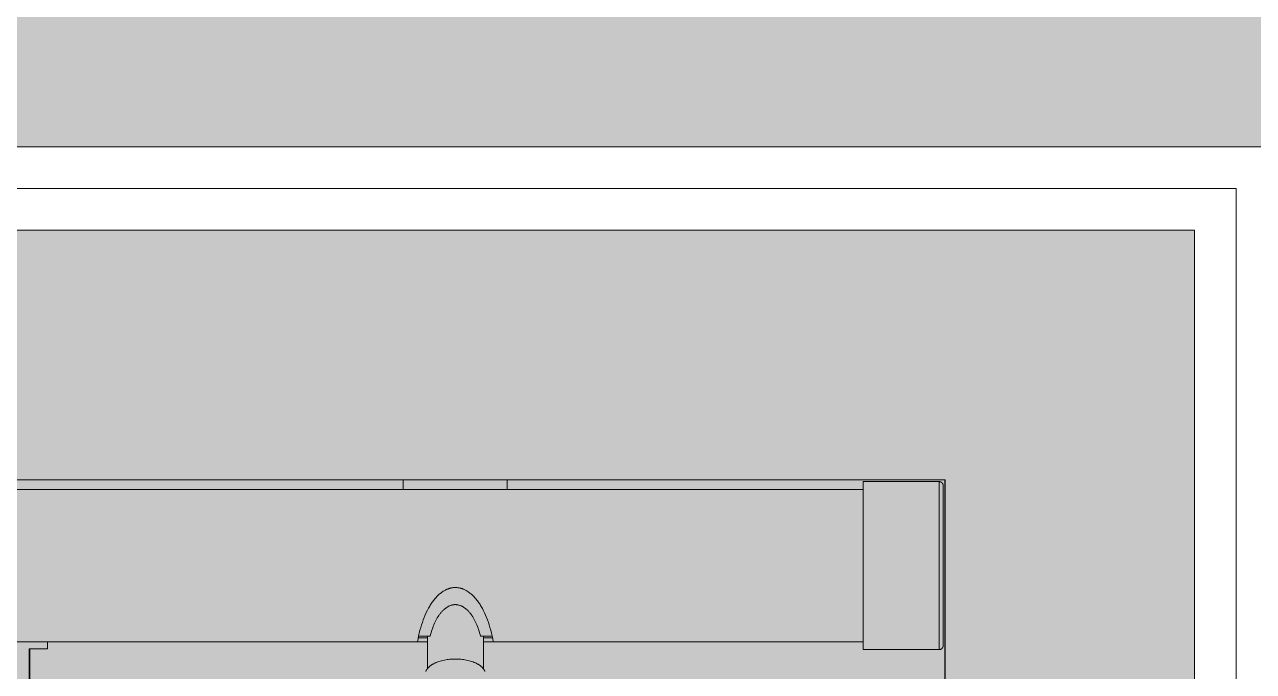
# Model space of a CAD drawing. Header units: millimetres. Extents: x 126 to 12547, y 1644 to 26714.
# Drawn here: x 1104.1 to 1251.8, y 26060.8 to 26138.5 of the extents above; entities that cross this region are included whole.
import ezdxf

# ---------------------------------------------------------------- set-up
doc = ezdxf.new("R2010")
doc.units = ezdxf.units.MM
doc.linetypes.add('CONTINUA', pattern=[0])
doc.layers.add('cono piramide', color=4, linetype='Continuous')
for name, color, linetype, lineweight in [('F_ARREDI_pareti', 1, 'Continuous', 0), ('F_CARROZZERIA esterna', 9, 'Continuous', 5), ('F_INFISSI', 4, 'Continuous', 5), ('F_MINERAL WALL', 6, 'Continuous', 5), ('F_Tendaggio', 252, 'Continuous', 5), ('F_VETRO', 140, 'Continuous', 5)]:
    doc.layers.add(name, color=color, linetype=linetype, lineweight=lineweight)

# ---------------------------------------------------------------- blocks, each defined once
blk = doc.blocks.new('TENDAGGIO_infisso piccolo_prospetto_fronte')
at = {"layer": 'F_Tendaggio'}
for points in [[(734723.02, 514180.12), (734413.01, 514180.12)], [(734793.78, 514180.12), (734723.02, 514180.12)], [(734738.5, 514181.28), (734751, 514181.28)], [(734738.5, 514181.28), (734738.5, 514180.12)], [(734751, 514181.28), (734751, 514180.12)], [(734802.89, 514181.09), (734793.78, 514181.09)], [(734793.78, 514180.36), (734793.78, 514181.09)], [(734793.78, 514160.9), (734793.78, 514180.36)], [(734803.4, 514180.58), (734803.4, 514180.59), (734803.4, 514180.6), (734803.4, 514180.61), (734803.39, 514180.62), (734803.39, 514180.63), (734803.39, 514180.65), (734803.39, 514180.66), (734803.39, 514180.67), (734803.39, 514180.68), (734803.38, 514180.69), (734803.38, 514180.7), (734803.38, 514180.72), (734803.37, 514180.73), (734803.37, 514180.74), (734803.36, 514180.75), (734803.36, 514180.76), (734803.36, 514180.78), (734803.35, 514180.79), (734803.34, 514180.8), (734803.34, 514180.81), (734803.33, 514180.82), (734803.33, 514180.83), (734803.32, 514180.84), (734803.31, 514180.86), (734803.31, 514180.87), (734803.3, 514180.88), (734803.29, 514180.89), (734803.28, 514180.9), (734803.27, 514180.91), (734803.26, 514180.92), (734803.26, 514180.93), (734803.25, 514180.94), (734803.24, 514180.95), (734803.23, 514180.95), (734803.22, 514180.96), (734803.21, 514180.97), (734803.2, 514180.98), (734803.19, 514180.99), (734803.18, 514181), (734803.17, 514181), (734803.15, 514181.01), (734803.14, 514181.02), (734803.13, 514181.02), (734803.12, 514181.03), (734803.11, 514181.03), (734803.1, 514181.04), (734803.09, 514181.05), (734803.07, 514181.05), (734803.06, 514181.05), (734803.05, 514181.06), (734803.04, 514181.06), (734803.03, 514181.07), (734803.01, 514181.07), (734803, 514181.07), (734802.99, 514181.08), (734802.98, 514181.08), (734802.97, 514181.08), (734802.96, 514181.08), (734802.94, 514181.08), (734802.93, 514181.08), (734802.92, 514181.08), (734802.91, 514181.09), (734802.9, 514181.09), (734802.89, 514181.09)], [(734802.89, 514181.09), (734802.89, 514180.36)], [(734802.89, 514180.36), (734802.89, 514160.9)], [(734803.4, 514180.58), (734803.4, 514180.58), (734803.4, 514180.36)], [(734803.4, 514180.36), (734803.4, 514161.41)], [(734749.3, 514161.86), (734749.24, 514162.21), (734749.17, 514162.55), (734749.09, 514162.9), (734749, 514163.24), (734748.91, 514163.56), (734748.82, 514163.87), (734748.72, 514164.18), (734748.61, 514164.49), (734748.5, 514164.77), (734748.39, 514165.04), (734748.27, 514165.31), (734748.14, 514165.58), (734748, 514165.83), (734747.87, 514166.07), (734747.79, 514166.19), (734747.72, 514166.31), (734747.64, 514166.43), (734747.56, 514166.54), (734747.49, 514166.65), (734747.42, 514166.75), (734747.34, 514166.85), (734747.26, 514166.95), (734747.18, 514167.04), (734747.1, 514167.14), (734747.01, 514167.23), (734746.93, 514167.32), (734746.85, 514167.4), (734746.77, 514167.48), (734746.68, 514167.55), (734746.6, 514167.62), (734746.51, 514167.69), (734746.43, 514167.76), (734746.34, 514167.82), (734746.25, 514167.89), (734746.16, 514167.94), (734746.07, 514167.99), (734745.98, 514168.04), (734745.89, 514168.09), (734745.8, 514168.13), (734745.75, 514168.15), (734745.7, 514168.17), (734745.66, 514168.19), (734745.61, 514168.21), (734745.56, 514168.23), (734745.51, 514168.24), (734745.46, 514168.26), (734745.42, 514168.27), (734745.37, 514168.28), (734745.33, 514168.29), (734745.28, 514168.3), (734745.23, 514168.31), (734745.18, 514168.32), (734745.14, 514168.33), (734745.09, 514168.34), (734745.04, 514168.34), (734744.99, 514168.35), (734744.95, 514168.35), (734744.9, 514168.36), (734744.85, 514168.36), (734744.8, 514168.36), (734744.75, 514168.36), (734744.71, 514168.36), (734744.66, 514168.36), (734744.62, 514168.36), (734744.57, 514168.35), (734744.52, 514168.35), (734744.48, 514168.35), (734744.43, 514168.34), (734744.38, 514168.33), (734744.34, 514168.33), (734744.29, 514168.32), (734744.25, 514168.31), (734744.2, 514168.3), (734744.16, 514168.29), (734744.11, 514168.28), (734744.07, 514168.26), (734744.02, 514168.25), (734743.98, 514168.23), (734743.93, 514168.22), (734743.88, 514168.2), (734743.84, 514168.18), (734743.74, 514168.15), (734743.65, 514168.11), (734743.56, 514168.06), (734743.48, 514168.02), (734743.39, 514167.97), (734743.3, 514167.91), (734743.21, 514167.85), (734743.12, 514167.79), (734743.03, 514167.72), (734742.95, 514167.66), (734742.86, 514167.59), (734742.78, 514167.51), (734742.7, 514167.44), (734742.62, 514167.36), (734742.53, 514167.27), (734742.44, 514167.18), (734742.36, 514167.08), (734742.28, 514166.99), (734742.2, 514166.89), (734742.12, 514166.79), (734742.05, 514166.69), (734741.97, 514166.59), (734741.89, 514166.47), (734741.82, 514166.36), (734741.74, 514166.24), (734741.67, 514166.12), (734741.53, 514165.87), (734741.4, 514165.63), (734741.26, 514165.35), (734741.13, 514165.07), (734741.01, 514164.78), (734740.9, 514164.49), (734740.79, 514164.18), (734740.69, 514163.87), (734740.59, 514163.56), (734740.5, 514163.25), (734740.42, 514162.9), (734740.34, 514162.56), (734740.27, 514162.21), (734740.21, 514161.86)], [(734747.78, 514162.53), (734747.73, 514162.73), (734747.67, 514162.92), (734747.62, 514163.12), (734747.55, 514163.31), (734747.49, 514163.5), (734747.42, 514163.69), (734747.34, 514163.88), (734747.26, 514164.06), (734747.19, 514164.22), (734747.11, 514164.38), (734747.03, 514164.54), (734746.94, 514164.7), (734746.85, 514164.85), (734746.75, 514165), (734746.7, 514165.07), (734746.65, 514165.14), (734746.6, 514165.21), (734746.54, 514165.28), (734746.49, 514165.34), (734746.44, 514165.4), (734746.39, 514165.46), (734746.34, 514165.51), (734746.29, 514165.57), (734746.23, 514165.62), (734746.18, 514165.68), (734746.12, 514165.73), (734746.07, 514165.77), (734746.02, 514165.82), (734745.96, 514165.86), (734745.91, 514165.9), (734745.85, 514165.94), (734745.79, 514165.98), (734745.74, 514166.02), (734745.68, 514166.05), (734745.62, 514166.08), (734745.57, 514166.11), (734745.51, 514166.13), (734745.46, 514166.16), (734745.4, 514166.18), (734745.35, 514166.2), (734745.29, 514166.22), (734745.23, 514166.24), (734745.17, 514166.26), (734745.11, 514166.27), (734745.05, 514166.28), (734744.99, 514166.29), (734744.96, 514166.3), (734744.93, 514166.3), (734744.9, 514166.3), (734744.87, 514166.31), (734744.84, 514166.31), (734744.81, 514166.31), (734744.78, 514166.31), (734744.75, 514166.31), (734744.72, 514166.31), (734744.69, 514166.31), (734744.66, 514166.31), (734744.63, 514166.31), (734744.6, 514166.3), (734744.57, 514166.3), (734744.54, 514166.3), (734744.51, 514166.29), (734744.45, 514166.28), (734744.39, 514166.27), (734744.33, 514166.26), (734744.28, 514166.24), (734744.22, 514166.22), (734744.16, 514166.2), (734744.1, 514166.18), (734744.05, 514166.16), (734743.99, 514166.13), (734743.94, 514166.11), (734743.88, 514166.08), (734743.83, 514166.05), (734743.77, 514166.02), (734743.71, 514165.98), (734743.66, 514165.94), (734743.6, 514165.9), (734743.55, 514165.86), (734743.49, 514165.82), (734743.44, 514165.77), (734743.39, 514165.73), (734743.33, 514165.68), (734743.27, 514165.62), (734743.22, 514165.57), (734743.17, 514165.52), (734743.12, 514165.46), (734743.06, 514165.4), (734743.02, 514165.34), (734742.97, 514165.28), (734742.91, 514165.22), (734742.86, 514165.15), (734742.81, 514165.08), (734742.77, 514165.01), (734742.67, 514164.87), (734742.58, 514164.72), (734742.5, 514164.57), (734742.41, 514164.41), (734742.33, 514164.25), (734742.26, 514164.09), (734742.17, 514163.9), (734742.1, 514163.71), (734742.03, 514163.52), (734741.96, 514163.32), (734741.89, 514163.13), (734741.84, 514162.93), (734741.78, 514162.73), (734741.73, 514162.53)], [(734741.39, 514162.34), (734740.29, 514162.34)], [(734740.33, 514162.53), (734741.73, 514162.53)], [(734741.39, 514162.53), (734741.39, 514158.61)], [(734747.78, 514162.53), (734749.17, 514162.53)], [(734748.12, 514162.53), (734748.12, 514158.61)], [(734749.21, 514162.34), (734748.12, 514162.34)], [(734413.01, 514161.86), (734740.21, 514161.86)], [(734693.52, 514149.88), (734693.52, 514160.99)], [(734695.72, 514160.99), (734693.52, 514160.99)], [(734693.63, 514160.99), (734693.63, 514148.47)], [(734695.72, 514160.99), (734695.72, 514161.86)], [(734740.21, 514161.86), (734741.39, 514161.86)], [(734748.12, 514161.86), (734749.3, 514161.86)], [(734749.3, 514161.86), (734793.78, 514161.86)], [(734793.78, 514160.9), (734802.89, 514160.9)], [(734802.89, 514160.9), (734802.9, 514160.9), (734802.91, 514160.9), (734802.92, 514160.9), (734802.93, 514160.9), (734802.94, 514160.9), (734802.96, 514160.9), (734802.97, 514160.9), (734802.98, 514160.91), (734802.99, 514160.91), (734803, 514160.91), (734803.01, 514160.91), (734803.03, 514160.92), (734803.04, 514160.92), (734803.05, 514160.92), (734803.06, 514160.93), (734803.07, 514160.93), (734803.09, 514160.94), (734803.1, 514160.94), (734803.11, 514160.95), (734803.12, 514160.95), (734803.13, 514160.96), (734803.14, 514160.97), (734803.15, 514160.97), (734803.17, 514160.98), (734803.18, 514160.99), (734803.19, 514161), (734803.2, 514161), (734803.21, 514161.01), (734803.22, 514161.02), (734803.23, 514161.03), (734803.24, 514161.04), (734803.25, 514161.05), (734803.26, 514161.06), (734803.26, 514161.07), (734803.27, 514161.08), (734803.28, 514161.09), (734803.29, 514161.1), (734803.3, 514161.11), (734803.31, 514161.12), (734803.31, 514161.13), (734803.32, 514161.14), (734803.33, 514161.15), (734803.33, 514161.16), (734803.34, 514161.17), (734803.34, 514161.18), (734803.35, 514161.2), (734803.36, 514161.21), (734803.36, 514161.22), (734803.36, 514161.23), (734803.37, 514161.24), (734803.37, 514161.26), (734803.38, 514161.27), (734803.38, 514161.28), (734803.38, 514161.29), (734803.39, 514161.3), (734803.39, 514161.31), (734803.39, 514161.33), (734803.39, 514161.34), (734803.39, 514161.35), (734803.39, 514161.36), (734803.4, 514161.37), (734803.4, 514161.38), (734803.4, 514161.4), (734803.4, 514161.41)], [(734741.2, 514158.27), (734741.21, 514158.29), (734741.22, 514158.32), (734741.22, 514158.34), (734741.23, 514158.36), (734741.24, 514158.38), (734741.25, 514158.4), (734741.26, 514158.42), (734741.28, 514158.44), (734741.29, 514158.46), (734741.3, 514158.48), (734741.31, 514158.5), (734741.33, 514158.53), (734741.34, 514158.55), (734741.35, 514158.57), (734741.37, 514158.59), (734741.39, 514158.61), (734741.4, 514158.63), (734741.44, 514158.67), (734741.47, 514158.71), (734741.51, 514158.75), (734741.55, 514158.79), (734741.59, 514158.83), (734741.64, 514158.87), (734741.69, 514158.91), (734741.74, 514158.95), (734741.79, 514158.99), (734741.84, 514159.03), (734741.9, 514159.07), (734741.95, 514159.1), (734742.01, 514159.14), (734742.08, 514159.17), (734742.14, 514159.21), (734742.2, 514159.24), (734742.27, 514159.27), (734742.34, 514159.31), (734742.41, 514159.34), (734742.48, 514159.37), (734742.55, 514159.39), (734742.63, 514159.42), (734742.78, 514159.48), (734742.94, 514159.52), (734743.1, 514159.57), (734743.26, 514159.61), (734743.43, 514159.64), (734743.59, 514159.67), (734743.76, 514159.7), (734743.93, 514159.72), (734744.1, 514159.74), (734744.26, 514159.75), (734744.43, 514159.76), (734744.59, 514159.77), (734744.75, 514159.77), (734744.91, 514159.77), (734745.08, 514159.76), (734745.24, 514159.75), (734745.41, 514159.74), (734745.58, 514159.72), (734745.75, 514159.7), (734745.91, 514159.67), (734746.08, 514159.64), (734746.25, 514159.61), (734746.41, 514159.57), (734746.57, 514159.52), (734746.73, 514159.48), (734746.88, 514159.42), (734746.95, 514159.39), (734747.03, 514159.37), (734747.1, 514159.34), (734747.17, 514159.31), (734747.24, 514159.27), (734747.3, 514159.24), (734747.37, 514159.21), (734747.43, 514159.17), (734747.49, 514159.14), (734747.55, 514159.1), (734747.61, 514159.07), (734747.67, 514159.03), (734747.72, 514158.99), (734747.77, 514158.95), (734747.82, 514158.91), (734747.87, 514158.87), (734747.91, 514158.83), (734747.96, 514158.79), (734748, 514158.75), (734748.03, 514158.71), (734748.07, 514158.67), (734748.11, 514158.63), (734748.12, 514158.61), (734748.14, 514158.59), (734748.15, 514158.57), (734748.17, 514158.55), (734748.18, 514158.53), (734748.19, 514158.5), (734748.21, 514158.48), (734748.22, 514158.46), (734748.23, 514158.44), (734748.24, 514158.42), (734748.25, 514158.4), (734748.26, 514158.38), (734748.27, 514158.36), (734748.28, 514158.34), (734748.29, 514158.32), (734748.3, 514158.29), (734748.31, 514158.27)]]:
    blk.add_lwpolyline(points, dxfattribs=at)
blk = doc.blocks.new('INFISSO L.400 MM_prospetto_fronte')
at = {"layer": 'F_VETRO', "transparency": 33554579}
h = blk.add_hatch(color=153, dxfattribs=at)
h.dxf.hatch_style = 1
h.set_gradient(color1=(102, 153, 204), color2=(251, 252, 254), rotation=45, one_color=1, tint=0.994624)
h.paths.add_polyline_path([(-15858.48, 12715.63), (-16258.48, 12715.63), (-16258.48, 11495.63), (-15858.48, 11495.63)])
at = {"layer": 'F_CARROZZERIA esterna', "color": 1}
blk.add_lwpolyline([(-15818.48, 12755.63), (-16298.48, 12755.63), (-16298.48, 11455.63), (-15818.48, 11455.63)], close=True, dxfattribs=at)
at = {"layer": 'F_INFISSI', "ltscale": 0.25}
blk.add_lwpolyline([(-15823.48, 12750.63), (-16293.48, 12750.63), (-16293.48, 11460.63), (-15823.48, 11460.63)], close=True, dxfattribs=at)
at = {"layer": 'F_INFISSI', "color": 41, "linetype": 'CONTINUA', "lineweight": 13, "ltscale": 0.25}
blk.add_lwpolyline([(-15858.48, 12715.63), (-16258.48, 12715.63), (-16258.48, 11495.63), (-15858.48, 11495.63)], close=True, dxfattribs=at)
blk = doc.blocks.new('RIV.to_pareti e soffitto_slider_armadiature_camera master_sez.......')
at = {"layer": 'F_INFISSI', "true_color": 0x636466}
h = blk.add_hatch(color=251, dxfattribs=at)
h.dxf.hatch_style = 1
h.paths.add_polyline_path([(734352.12, 514201.28), (734352.12, 512921.28), (734812.12, 512921.28), (734812.12, 514201.28)])
h.paths.add_polyline_path([(734382.12, 514171.28), (734782.12, 514171.28), (734782.12, 512951.28), (734382.12, 512951.28)], flags=16)
at = {"layer": 'F_MINERAL WALL', "true_color": 0x636466, "transparency": 33554559}
h = blk.add_hatch(dxfattribs=at)
h.set_pattern_fill('AR-SAND', color=251)
h.set_pattern_definition([(37.5, (2500, 0), (-1.6000313, 48.9413237), [0, -38.608, 0, -43.18, 0, -41.275]), (7.5, (2500, 0), (44.9523283, 71.68251), [0, -20.828, 0, -34.798, 0, -13.335]), (327.5, (2468.76, 0), (79.099237, 0.1437185), [0, -12.7, 0, -45.72, 0, -59.69]), (317.5, (2468.76, 0), (76.355645, 22.2929323), [0, -6.35, 0, -29.972, 0, -34.29])])
h.paths.add_polyline_path([(733693.12, 514601.28), (733693.12, 512521.28), (734878.12, 512521.28), (734878.12, 514601.28)])
h.paths.add_polyline_path([(734822.12, 514211.28), (734822.12, 512911.28), (734342.12, 512911.28), (734342.12, 514211.28)], flags=16)
at = {"layer": 'F_INFISSI', "color": 7}
for points in [[(734352.12, 512921.28), (734812.12, 512921.28), (734812.12, 514201.28), (734352.12, 514201.28)], [(734382.12, 512951.28), (734782.12, 512951.28), (734782.12, 514171.28), (734382.12, 514171.28)]]:
    blk.add_lwpolyline(points, close=True, dxfattribs=at)
at = {"layer": 'F_MINERAL WALL'}
blk.add_lwpolyline([(734342.12, 514211.28), (734822.12, 514211.28), (734822.12, 512911.28), (734342.12, 512911.28)], close=True, dxfattribs=at)
at = {"color": 1}
blk.add_blockref('INFISSO L.400 MM_prospetto_fronte', (750640.59, 501455.65), dxfattribs=at)
at = {"layer": 'cono piramide', "color": 2, "lineweight": 5}
blk.add_blockref('TENDAGGIO_infisso piccolo_prospetto_fronte', (-21.49, -10), dxfattribs=at)

msp = doc.modelspace()

# ---------------------------------------------------------------- block references
at = {"layer": 'F_ARREDI_pareti', "color": 2, "lineweight": 5}
msp.add_blockref('RIV.to_pareti e soffitto_slider_armadiature_camera master_sez.......', (-733567.34, -488087.48), dxfattribs=at)

doc.saveas('drawing.dxf')
